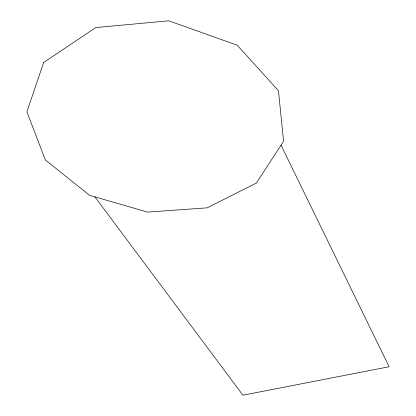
<?xml version="1.0" encoding="UTF-8"?>
<svg xmlns="http://www.w3.org/2000/svg" width="416" height="416" viewBox="0 0 416 416"><rect width="100%" height="100%" fill="white"/><g stroke="black" fill="none" stroke-linecap="round" stroke-linejoin="round"><path stroke-width="0.62" d="M94.916 196.888L242.923 395.2L389.106 366.735L281.029 145.179M43.659 62.504L26.894 111.847L45.349 159.921L89.648 195.369L147.602 212.103L207.111 207.849L256.365 183.05L283.572 141.274L278.47 90.74L237.203 45.214L168.797 20.8L95.815 27.57L43.659 62.504"/></g></svg>
